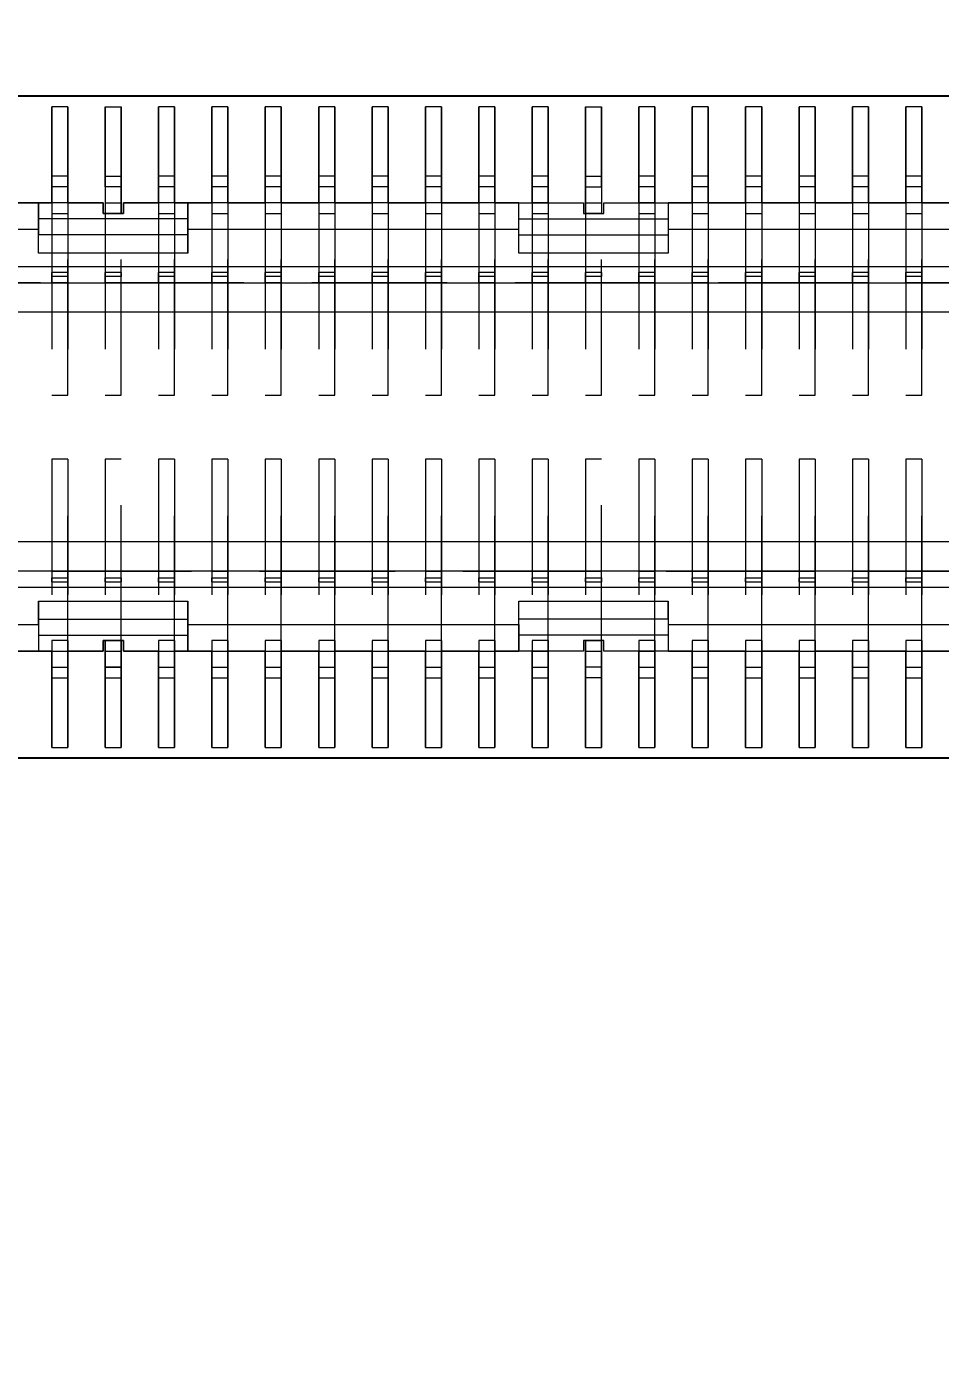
# Model space of a CAD drawing. Header units: millimetres. Extents: x 0 to 403, y 0 to 280.
# Drawn here: x 331.8 to 340.36, y 83.77 to 96.18 of the extents above; entities that cross this region are included whole.
import ezdxf

# ---------------------------------------------------------------- set-up
doc = ezdxf.new("R2010")
doc.units = ezdxf.units.MM
doc.linetypes.add('HIDDEN', pattern=[1.905, 1.27, -0.635])
doc.layers.add('DIM', color=1, linetype='Continuous')
doc.styles.add('SLDTEXTSTYLE0', font='romans__.ttf', dxfattribs={"width": 0.94})
doc.dimstyles.new('SLDDIMSTYLE7', dxfattribs={"dimtxt": 3, "dimasz": 2, "dimexe": 0, "dimexo": 0.0625, "dimgap": 0.75, "dimtad": 1, "dimrnd": 1e-09, "dimzin": 12, "dimdsep": 46, "dimtxsty": 'SLDTEXTSTYLE0', "dimsah": 1, "dimcen": 0.09, "dimadec": 0, "dimazin": 3, "dimtol": 1, "dimtp": 0.15, "dimtm": 0.15, "dimtfac": 1, "dimtofl": 0, "dimtmove": 0, "dimatfit": 3, "dimfxl": 1, "dimfrac": 2, "dimtolj": 1, "dimarcsym": 0})

# ---------------------------------------------------------------- blocks, each defined once
blk = doc.blocks.new('_D_56')
at = {"layer": 'DIM', "transparency": 16777216}
for p, q in [((303.963, 93.529), (303.963, 66.235)), ((365.763, 93.529), (365.763, 66.235)), ((365.763, 67.235), (303.963, 67.235))]:
    blk.add_line(p, q, dxfattribs=at)
for points in [[(303.963, 67.235), (305.963, 66.985), (305.963, 67.485)], [(365.763, 67.235), (363.763, 67.485), (363.763, 66.985)]]:
    blk.add_solid(points, dxfattribs=at)
at = {"layer": 'DIM', "transparency": 16777216, "char_height": 3, "attachment_point": 1, "style": 'SLDTEXTSTYLE0'}
for s, insert in [('61.80', (319.878, 71.256)), (' ±0.15', (332.924, 71.256))]:
    blk.add_mtext(s, dxfattribs=dict(at, insert=insert))
blk = doc.blocks.new('_D_57')
at = {"layer": 'DIM', "transparency": 16777216}
for p, q in [((301.934, 95.529), (301.934, 127.334)), ((362.731, 95.529), (300.934, 95.529)), ((301.934, 95.529), (301.934, 89.329)), ((362.963, 89.329), (300.934, 89.329))]:
    blk.add_line(p, q, dxfattribs=at)
for points in [[(301.934, 95.529), (301.684, 93.529), (302.184, 93.529)], [(301.934, 89.329), (302.184, 91.329), (301.684, 91.329)]]:
    blk.add_solid(points, dxfattribs=at)
at = {"layer": 'DIM', "transparency": 16777216, "char_height": 3, "attachment_point": 1, "rotation": 90, "style": 'SLDTEXTSTYLE0'}
for s, insert in [(' ±0.15', (297.913, 110.409)), ('6.20', (297.913, 100.255))]:
    blk.add_mtext(s, dxfattribs=dict(at, insert=insert))

msp = doc.modelspace()

# ---------------------------------------------------------------- linework, layer by layer
at = {"color": 7, "linetype": 'Continuous', "lineweight": 0}
for p, q in [((332.188, 95.429), (332.038, 95.429)), ((332.038, 94.779), (332.038, 95.429)), ((332.188, 94.779), (332.188, 95.429)), ((332.538, 95.429), (332.688, 95.429)), ((332.538, 94.779), (332.538, 95.429)), ((332.688, 94.779), (332.688, 95.429)), ((333.188, 95.429), (333.038, 95.429)), ((333.038, 94.779), (333.038, 95.429)), ((333.188, 94.779), (333.188, 95.429)), ((333.688, 95.429), (333.538, 95.429)), ((333.538, 94.779), (333.538, 95.429)), ((333.688, 94.779), (333.688, 95.429)), ((334.188, 95.429), (334.038, 95.429)), ((334.038, 94.779), (334.038, 95.429)), ((334.188, 94.779), (334.188, 95.429)), ((334.688, 95.429), (334.538, 95.429)), ((334.538, 94.779), (334.538, 95.429)), ((334.688, 94.779), (334.688, 95.429)), ((335.188, 95.429), (335.038, 95.429)), ((335.038, 94.779), (335.038, 95.429)), ((335.188, 94.779), (335.188, 95.429)), ((335.688, 95.429), (335.538, 95.429)), ((335.538, 94.779), (335.538, 95.429)), ((335.688, 94.779), (335.688, 95.429)), ((336.188, 95.429), (336.038, 95.429)), ((336.038, 94.779), (336.038, 95.429)), ((336.188, 94.779), (336.188, 95.429)), ((336.688, 95.429), (336.538, 95.429)), ((336.538, 94.779), (336.538, 95.429)), ((336.688, 94.779), (336.688, 95.429)), ((337.038, 95.429), (337.188, 95.429)), ((337.038, 94.779), (337.038, 95.429)), ((337.188, 94.779), (337.188, 95.429)), ((337.688, 95.429), (337.538, 95.429)), ((337.538, 94.779), (337.538, 95.429)), ((337.688, 94.779), (337.688, 95.429)), ((338.188, 95.429), (338.038, 95.429)), ((338.038, 94.779), (338.038, 95.429)), ((338.188, 94.779), (338.188, 95.429)), ((338.688, 95.429), (338.538, 95.429)), ((338.538, 94.779), (338.538, 95.429)), ((338.688, 94.779), (338.688, 95.429)), ((339.188, 95.429), (339.038, 95.429)), ((339.038, 94.779), (339.038, 95.429)), ((339.188, 94.779), (339.188, 95.429)), ((339.688, 95.429), (339.538, 95.429)), ((339.538, 94.779), (339.538, 95.429)), ((339.688, 94.779), (339.688, 95.429)), ((340.188, 95.429), (340.038, 95.429)), ((340.038, 94.779), (340.038, 95.429)), ((340.188, 94.779), (340.188, 95.429)), ((332.188, 94.779), (332.038, 94.779)), ((332.038, 94.679), (332.038, 94.779)), ((332.188, 94.679), (332.188, 94.779)), ((332.538, 94.779), (332.688, 94.779)), ((332.538, 94.679), (332.538, 94.779)), ((332.688, 94.679), (332.688, 94.779)), ((333.188, 94.779), (333.038, 94.779)), ((333.038, 94.679), (333.038, 94.779)), ((333.188, 94.679), (333.188, 94.779)), ((333.688, 94.779), (333.538, 94.779)), ((333.538, 94.679), (333.538, 94.779)), ((333.688, 94.679), (333.688, 94.779)), ((334.188, 94.779), (334.038, 94.779)), ((334.038, 94.679), (334.038, 94.779)), ((334.188, 94.679), (334.188, 94.779)), ((334.688, 94.779), (334.538, 94.779)), ((334.538, 94.679), (334.538, 94.779)), ((334.688, 94.679), (334.688, 94.779)), ((335.188, 94.779), (335.038, 94.779)), ((335.038, 94.679), (335.038, 94.779)), ((335.188, 94.679), (335.188, 94.779)), ((335.688, 94.779), (335.538, 94.779)), ((335.538, 94.679), (335.538, 94.779)), ((335.688, 94.679), (335.688, 94.779)), ((336.188, 94.779), (336.038, 94.779)), ((336.038, 94.679), (336.038, 94.779)), ((336.188, 94.679), (336.188, 94.779)), ((336.688, 94.779), (336.538, 94.779)), ((336.538, 94.679), (336.538, 94.779)), ((336.688, 94.679), (336.688, 94.779)), ((337.038, 94.779), (337.188, 94.779)), ((337.038, 94.679), (337.038, 94.779)), ((337.188, 94.679), (337.188, 94.779)), ((337.688, 94.779), (337.538, 94.779)), ((337.538, 94.679), (337.538, 94.779)), ((337.688, 94.679), (337.688, 94.779)), ((338.188, 94.779), (338.038, 94.779)), ((338.038, 94.679), (338.038, 94.779)), ((338.188, 94.679), (338.188, 94.779)), ((338.688, 94.779), (338.538, 94.779)), ((338.538, 94.679), (338.538, 94.779)), ((338.688, 94.679), (338.688, 94.779)), ((339.188, 94.779), (339.038, 94.779)), ((339.038, 94.679), (339.038, 94.779)), ((339.188, 94.679), (339.188, 94.779)), ((339.688, 94.779), (339.538, 94.779)), ((339.538, 94.679), (339.538, 94.779)), ((339.688, 94.679), (339.688, 94.779)), ((340.188, 94.779), (340.038, 94.779)), ((340.038, 94.679), (340.038, 94.779)), ((340.188, 94.679), (340.188, 94.779)), ((332.188, 94.679), (332.038, 94.679)), ((332.038, 94.529), (332.038, 94.679)), ((332.188, 94.529), (332.188, 94.679)), ((332.538, 94.679), (332.538, 94.429)), ((332.688, 94.679), (332.538, 94.679)), ((332.688, 94.429), (332.688, 94.679)), ((333.188, 94.679), (333.038, 94.679)), ((333.038, 94.529), (333.038, 94.679)), ((333.188, 94.529), (333.188, 94.679)), ((333.688, 94.679), (333.538, 94.679)), ((333.538, 94.529), (333.538, 94.679)), ((333.688, 94.529), (333.688, 94.679)), ((334.188, 94.679), (334.038, 94.679)), ((334.038, 94.529), (334.038, 94.679)), ((334.188, 94.529), (334.188, 94.679)), ((334.688, 94.679), (334.538, 94.679)), ((334.538, 94.529), (334.538, 94.679)), ((334.688, 94.529), (334.688, 94.679)), ((335.188, 94.679), (335.038, 94.679)), ((335.038, 94.529), (335.038, 94.679)), ((335.188, 94.529), (335.188, 94.679)), ((335.688, 94.679), (335.538, 94.679)), ((335.538, 94.529), (335.538, 94.679)), ((335.688, 94.529), (335.688, 94.679)), ((336.188, 94.679), (336.038, 94.679)), ((336.038, 94.529), (336.038, 94.679)), ((336.188, 94.529), (336.188, 94.679)), ((336.688, 94.679), (336.538, 94.679)), ((336.538, 94.529), (336.538, 94.679)), ((336.688, 94.529), (336.688, 94.679)), ((337.038, 94.429), (337.038, 94.679)), ((337.038, 94.679), (337.188, 94.679)), ((337.188, 94.679), (337.188, 94.429)), ((337.538, 94.529), (337.538, 94.679)), ((337.688, 94.679), (337.538, 94.679)), ((337.688, 94.529), (337.688, 94.679)), ((338.038, 94.529), (338.038, 94.679)), ((338.188, 94.679), (338.038, 94.679)), ((338.188, 94.529), (338.188, 94.679)), ((338.538, 94.529), (338.538, 94.679)), ((338.688, 94.679), (338.538, 94.679)), ((338.688, 94.529), (338.688, 94.679)), ((339.038, 94.529), (339.038, 94.679)), ((339.188, 94.679), (339.038, 94.679)), ((339.188, 94.529), (339.188, 94.679)), ((339.538, 94.529), (339.538, 94.679)), ((339.688, 94.679), (339.538, 94.679)), ((339.688, 94.529), (339.688, 94.679)), ((340.038, 94.529), (340.038, 94.679)), ((340.188, 94.679), (340.038, 94.679)), ((340.188, 94.529), (340.188, 94.679)), ((331.913, 94.529), (328.313, 94.529)), ((331.913, 94.529), (331.913, 94.379)), ((332.518, 94.529), (331.913, 94.529)), ((332.518, 94.429), (332.518, 94.529)), ((333.313, 94.529), (332.708, 94.529)), ((332.708, 94.529), (332.708, 94.429)), ((333.313, 94.379), (333.313, 94.529)), ((336.413, 94.529), (333.313, 94.529)), ((336.413, 94.379), (336.413, 94.529)), ((336.413, 94.529), (337.018, 94.529)), ((337.018, 94.529), (337.018, 94.429)), ((337.208, 94.429), (337.208, 94.529)), ((337.208, 94.529), (337.813, 94.529)), ((337.813, 94.529), (337.813, 94.379)), ((341.413, 94.529), (337.813, 94.529)), ((333.313, 94.379), (331.913, 94.379)), ((331.913, 94.379), (331.913, 94.229)), ((332.708, 94.429), (332.518, 94.429)), ((333.313, 94.229), (333.313, 94.379)), ((336.413, 94.379), (337.813, 94.379)), ((336.413, 94.229), (336.413, 94.379)), ((337.018, 94.429), (337.208, 94.429)), ((337.813, 94.379), (337.813, 94.229)), ((331.913, 94.279), (328.313, 94.279)), ((333.313, 94.229), (331.913, 94.229)), ((331.913, 94.059), (331.913, 94.229)), ((336.413, 94.279), (333.313, 94.279)), ((333.313, 94.059), (333.313, 94.229)), ((336.413, 94.229), (337.813, 94.229)), ((336.413, 94.059), (336.413, 94.229)), ((341.413, 94.279), (337.813, 94.279)), ((337.813, 94.229), (337.813, 94.059)), ((333.313, 94.059), (331.913, 94.059)), ((337.813, 94.059), (336.413, 94.059)), ((362.413, 93.929), (307.313, 93.929)), ((332.188, 93.877), (332.038, 93.877)), ((332.038, 93.841), (332.038, 93.877)), ((332.038, 93.779), (332.038, 93.841)), ((332.188, 93.841), (332.038, 93.841)), ((332.188, 93.877), (332.188, 93.841)), ((332.188, 93.779), (332.188, 93.841)), ((332.688, 93.877), (332.538, 93.877)), ((332.538, 93.841), (332.538, 93.877)), ((332.538, 93.779), (332.538, 93.841)), ((332.688, 93.841), (332.538, 93.841)), ((332.688, 93.877), (332.688, 93.841)), ((332.688, 93.779), (332.688, 93.841)), ((333.188, 93.877), (333.038, 93.877)), ((333.038, 93.841), (333.038, 93.877)), ((333.038, 93.779), (333.038, 93.841)), ((333.188, 93.841), (333.038, 93.841)), ((333.188, 93.877), (333.188, 93.841)), ((333.188, 93.779), (333.188, 93.841)), ((333.688, 93.877), (333.538, 93.877)), ((333.538, 93.841), (333.538, 93.877)), ((333.538, 93.779), (333.538, 93.841)), ((333.688, 93.841), (333.538, 93.841)), ((333.688, 93.877), (333.688, 93.841)), ((333.688, 93.779), (333.688, 93.841)), ((334.188, 93.877), (334.038, 93.877)), ((334.038, 93.841), (334.038, 93.877)), ((334.038, 93.779), (334.038, 93.841)), ((334.188, 93.841), (334.038, 93.841)), ((334.188, 93.877), (334.188, 93.841)), ((334.188, 93.779), (334.188, 93.841)), ((334.688, 93.877), (334.538, 93.877)), ((334.538, 93.841), (334.538, 93.877)), ((334.538, 93.779), (334.538, 93.841)), ((334.688, 93.841), (334.538, 93.841)), ((334.688, 93.877), (334.688, 93.841)), ((334.688, 93.779), (334.688, 93.841)), ((335.188, 93.877), (335.038, 93.877)), ((335.038, 93.841), (335.038, 93.877)), ((335.038, 93.779), (335.038, 93.841)), ((335.188, 93.841), (335.038, 93.841)), ((335.188, 93.877), (335.188, 93.841)), ((335.188, 93.779), (335.188, 93.841)), ((335.688, 93.877), (335.538, 93.877)), ((335.538, 93.841), (335.538, 93.877)), ((335.538, 93.779), (335.538, 93.841)), ((335.688, 93.841), (335.538, 93.841)), ((335.688, 93.877), (335.688, 93.841)), ((335.688, 93.779), (335.688, 93.841)), ((336.188, 93.877), (336.038, 93.877)), ((336.038, 93.841), (336.038, 93.877)), ((336.038, 93.779), (336.038, 93.841)), ((336.188, 93.841), (336.038, 93.841)), ((336.188, 93.877), (336.188, 93.841)), ((336.188, 93.779), (336.188, 93.841)), ((336.688, 93.877), (336.538, 93.877)), ((336.538, 93.841), (336.538, 93.877)), ((336.538, 93.779), (336.538, 93.841)), ((336.688, 93.841), (336.538, 93.841)), ((336.688, 93.877), (336.688, 93.841)), ((336.688, 93.779), (336.688, 93.841)), ((337.188, 93.877), (337.038, 93.877)), ((337.038, 93.841), (337.038, 93.877)), ((337.038, 93.779), (337.038, 93.841)), ((337.188, 93.841), (337.038, 93.841)), ((337.188, 93.877), (337.188, 93.841)), ((337.188, 93.779), (337.188, 93.841)), ((337.688, 93.877), (337.538, 93.877)), ((337.538, 93.841), (337.538, 93.877)), ((337.538, 93.779), (337.538, 93.841)), ((337.688, 93.841), (337.538, 93.841)), ((337.688, 93.877), (337.688, 93.841)), ((337.688, 93.779), (337.688, 93.841)), ((338.188, 93.877), (338.038, 93.877)), ((338.038, 93.841), (338.038, 93.877)), ((338.038, 93.779), (338.038, 93.841)), ((338.188, 93.841), (338.038, 93.841)), ((338.188, 93.877), (338.188, 93.841)), ((338.188, 93.779), (338.188, 93.841)), ((338.688, 93.877), (338.538, 93.877)), ((338.538, 93.841), (338.538, 93.877)), ((338.538, 93.779), (338.538, 93.841)), ((338.688, 93.841), (338.538, 93.841)), ((338.688, 93.877), (338.688, 93.841)), ((338.688, 93.779), (338.688, 93.841)), ((339.188, 93.877), (339.038, 93.877)), ((339.038, 93.841), (339.038, 93.877)), ((339.038, 93.779), (339.038, 93.841)), ((339.188, 93.841), (339.038, 93.841)), ((339.188, 93.877), (339.188, 93.841)), ((339.188, 93.779), (339.188, 93.841)), ((339.688, 93.877), (339.538, 93.877)), ((339.538, 93.841), (339.538, 93.877)), ((339.538, 93.779), (339.538, 93.841)), ((339.688, 93.841), (339.538, 93.841)), ((339.688, 93.877), (339.688, 93.841)), ((339.688, 93.779), (339.688, 93.841)), ((340.188, 93.877), (340.038, 93.877)), ((340.038, 93.841), (340.038, 93.877)), ((340.038, 93.779), (340.038, 93.841)), ((340.188, 93.841), (340.038, 93.841)), ((340.188, 93.877), (340.188, 93.841)), ((340.188, 93.779), (340.188, 93.841)), ((307.213, 93.779), (362.513, 93.779)), ((362.313, 93.505), (307.413, 93.505)), ((363.213, 91.354), (306.513, 91.354)), ((363.413, 91.079), (306.313, 91.079)), ((332.038, 91.079), (332.038, 91.018)), ((332.038, 91.018), (332.188, 91.018)), ((332.038, 90.981), (332.038, 91.018)), ((332.038, 90.981), (332.188, 90.981)), ((332.188, 91.018), (332.188, 91.079)), ((332.188, 91.018), (332.188, 90.981)), ((332.538, 91.079), (332.538, 91.018)), ((332.538, 91.018), (332.688, 91.018)), ((332.538, 90.981), (332.538, 91.018)), ((332.538, 90.981), (332.688, 90.981)), ((332.688, 91.018), (332.688, 91.079)), ((332.688, 91.018), (332.688, 90.981)), ((333.038, 91.079), (333.038, 91.018)), ((333.038, 91.018), (333.188, 91.018)), ((333.038, 90.981), (333.038, 91.018)), ((333.038, 90.981), (333.188, 90.981)), ((333.188, 91.018), (333.188, 91.079)), ((333.188, 91.018), (333.188, 90.981)), ((333.538, 91.079), (333.538, 91.018)), ((333.538, 91.018), (333.688, 91.018)), ((333.538, 90.981), (333.538, 91.018)), ((333.538, 90.981), (333.688, 90.981)), ((333.688, 91.018), (333.688, 91.079)), ((333.688, 91.018), (333.688, 90.981)), ((334.038, 91.079), (334.038, 91.018)), ((334.038, 91.018), (334.188, 91.018)), ((334.038, 90.981), (334.038, 91.018)), ((334.038, 90.981), (334.188, 90.981)), ((334.188, 91.018), (334.188, 91.079)), ((334.188, 91.018), (334.188, 90.981)), ((334.538, 91.079), (334.538, 91.018)), ((334.538, 91.018), (334.688, 91.018)), ((334.538, 90.981), (334.538, 91.018)), ((334.538, 90.981), (334.688, 90.981)), ((334.688, 91.018), (334.688, 91.079)), ((334.688, 91.018), (334.688, 90.981)), ((335.038, 91.079), (335.038, 91.018)), ((335.038, 91.018), (335.188, 91.018)), ((335.038, 90.981), (335.038, 91.018)), ((335.038, 90.981), (335.188, 90.981)), ((335.188, 91.018), (335.188, 91.079)), ((335.188, 91.018), (335.188, 90.981)), ((335.538, 91.079), (335.538, 91.018)), ((335.538, 91.018), (335.688, 91.018)), ((335.538, 90.981), (335.538, 91.018)), ((335.538, 90.981), (335.688, 90.981)), ((335.688, 91.018), (335.688, 91.079)), ((335.688, 91.018), (335.688, 90.981)), ((336.038, 91.079), (336.038, 91.018)), ((336.038, 91.018), (336.188, 91.018)), ((336.038, 90.981), (336.038, 91.018)), ((336.038, 90.981), (336.188, 90.981)), ((336.188, 91.018), (336.188, 91.079)), ((336.188, 91.018), (336.188, 90.981)), ((336.538, 91.079), (336.538, 91.018)), ((336.538, 91.018), (336.688, 91.018)), ((336.538, 90.981), (336.538, 91.018)), ((336.538, 90.981), (336.688, 90.981)), ((336.688, 91.018), (336.688, 91.079)), ((336.688, 91.018), (336.688, 90.981)), ((337.038, 91.079), (337.038, 91.018)), ((337.038, 91.018), (337.188, 91.018)), ((337.038, 90.981), (337.038, 91.018)), ((337.038, 90.981), (337.188, 90.981)), ((337.188, 91.018), (337.188, 91.079)), ((337.188, 91.018), (337.188, 90.981)), ((337.538, 91.079), (337.538, 91.018)), ((337.538, 91.018), (337.688, 91.018)), ((337.538, 90.981), (337.538, 91.018)), ((337.538, 90.981), (337.688, 90.981)), ((337.688, 91.018), (337.688, 91.079)), ((337.688, 91.018), (337.688, 90.981)), ((338.038, 91.079), (338.038, 91.018)), ((338.038, 91.018), (338.188, 91.018)), ((338.038, 90.981), (338.038, 91.018)), ((338.038, 90.981), (338.188, 90.981)), ((338.188, 91.018), (338.188, 91.079)), ((338.188, 91.018), (338.188, 90.981)), ((338.538, 91.079), (338.538, 91.018)), ((338.538, 91.018), (338.688, 91.018)), ((338.538, 90.981), (338.538, 91.018)), ((338.538, 90.981), (338.688, 90.981)), ((338.688, 91.018), (338.688, 91.079)), ((338.688, 91.018), (338.688, 90.981)), ((339.038, 91.079), (339.038, 91.018)), ((339.038, 91.018), (339.188, 91.018)), ((339.038, 90.981), (339.038, 91.018)), ((339.038, 90.981), (339.188, 90.981)), ((339.188, 91.018), (339.188, 91.079)), ((339.188, 91.018), (339.188, 90.981)), ((339.538, 91.079), (339.538, 91.018)), ((339.538, 91.018), (339.688, 91.018)), ((339.538, 90.981), (339.538, 91.018)), ((339.538, 90.981), (339.688, 90.981)), ((339.688, 91.018), (339.688, 91.079)), ((339.688, 91.018), (339.688, 90.981)), ((340.038, 91.079), (340.038, 91.018)), ((340.038, 91.018), (340.188, 91.018)), ((340.038, 90.981), (340.038, 91.018)), ((340.038, 90.981), (340.188, 90.981)), ((340.188, 91.018), (340.188, 91.079)), ((340.188, 91.018), (340.188, 90.981)), ((307.313, 90.929), (362.413, 90.929)), ((331.913, 90.799), (333.313, 90.799)), ((331.913, 90.799), (331.913, 90.629)), ((333.313, 90.629), (333.313, 90.799)), ((336.413, 90.799), (337.813, 90.799)), ((336.413, 90.629), (336.413, 90.799)), ((337.813, 90.629), (337.813, 90.799)), ((331.913, 90.629), (333.313, 90.629)), ((331.913, 90.629), (331.913, 90.479)), ((333.313, 90.479), (333.313, 90.629)), ((336.413, 90.479), (336.413, 90.629)), ((337.813, 90.629), (336.413, 90.629)), ((337.813, 90.629), (337.813, 90.479)), ((328.313, 90.579), (331.913, 90.579)), ((333.313, 90.579), (336.413, 90.579)), ((337.813, 90.579), (341.413, 90.579)), ((331.913, 90.479), (333.313, 90.479)), ((331.913, 90.479), (331.913, 90.329)), ((332.518, 90.429), (332.708, 90.429)), ((332.518, 90.329), (332.518, 90.429)), ((332.538, 90.179), (332.538, 90.429)), ((332.688, 90.179), (332.688, 90.429)), ((332.708, 90.429), (332.708, 90.329)), ((333.313, 90.329), (333.313, 90.479)), ((336.413, 90.329), (336.413, 90.479)), ((337.813, 90.479), (336.413, 90.479)), ((337.208, 90.429), (337.018, 90.429)), ((337.018, 90.429), (337.018, 90.329)), ((337.038, 90.179), (337.038, 90.429)), ((337.188, 90.179), (337.188, 90.429)), ((337.208, 90.329), (337.208, 90.429)), ((337.813, 90.479), (337.813, 90.329)), ((328.313, 90.329), (331.913, 90.329)), ((331.913, 90.329), (332.518, 90.329)), ((332.038, 90.179), (332.038, 90.329)), ((332.188, 90.179), (332.188, 90.329)), ((332.708, 90.329), (333.313, 90.329)), ((333.038, 90.179), (333.038, 90.329)), ((333.188, 90.179), (333.188, 90.329)), ((333.313, 90.329), (336.413, 90.329)), ((333.538, 90.179), (333.538, 90.329)), ((333.688, 90.179), (333.688, 90.329)), ((334.038, 90.179), (334.038, 90.329)), ((334.188, 90.179), (334.188, 90.329)), ((334.538, 90.179), (334.538, 90.329)), ((334.688, 90.179), (334.688, 90.329)), ((335.038, 90.179), (335.038, 90.329)), ((335.188, 90.179), (335.188, 90.329)), ((335.538, 90.179), (335.538, 90.329)), ((335.688, 90.179), (335.688, 90.329)), ((336.038, 90.179), (336.038, 90.329)), ((336.188, 90.179), (336.188, 90.329)), ((337.018, 90.329), (336.413, 90.329)), ((336.538, 90.179), (336.538, 90.329)), ((336.688, 90.179), (336.688, 90.329)), ((337.813, 90.329), (337.208, 90.329)), ((337.538, 90.179), (337.538, 90.329)), ((337.688, 90.179), (337.688, 90.329)), ((337.813, 90.329), (341.413, 90.329)), ((338.038, 90.179), (338.038, 90.329)), ((338.188, 90.179), (338.188, 90.329)), ((338.538, 90.179), (338.538, 90.329)), ((338.688, 90.179), (338.688, 90.329)), ((339.038, 90.179), (339.038, 90.329)), ((339.188, 90.179), (339.188, 90.329)), ((339.538, 90.179), (339.538, 90.329)), ((339.688, 90.179), (339.688, 90.329)), ((340.038, 90.179), (340.038, 90.329)), ((340.188, 90.179), (340.188, 90.329)), ((332.038, 90.179), (332.188, 90.179)), ((332.038, 90.079), (332.038, 90.179)), ((332.188, 90.079), (332.188, 90.179)), ((332.538, 90.179), (332.688, 90.179)), ((332.538, 90.079), (332.538, 90.179)), ((332.688, 90.079), (332.688, 90.179)), ((333.038, 90.179), (333.188, 90.179)), ((333.038, 90.079), (333.038, 90.179)), ((333.188, 90.079), (333.188, 90.179)), ((333.538, 90.179), (333.688, 90.179)), ((333.538, 90.079), (333.538, 90.179)), ((333.688, 90.079), (333.688, 90.179)), ((334.038, 90.179), (334.188, 90.179)), ((334.038, 90.079), (334.038, 90.179)), ((334.188, 90.079), (334.188, 90.179)), ((334.538, 90.179), (334.688, 90.179)), ((334.538, 90.079), (334.538, 90.179)), ((334.688, 90.079), (334.688, 90.179)), ((335.038, 90.179), (335.188, 90.179)), ((335.038, 90.079), (335.038, 90.179)), ((335.188, 90.079), (335.188, 90.179)), ((335.538, 90.179), (335.688, 90.179)), ((335.538, 90.079), (335.538, 90.179)), ((335.688, 90.079), (335.688, 90.179)), ((336.038, 90.179), (336.188, 90.179)), ((336.038, 90.079), (336.038, 90.179)), ((336.188, 90.079), (336.188, 90.179)), ((336.538, 90.179), (336.688, 90.179)), ((336.538, 90.079), (336.538, 90.179)), ((336.688, 90.079), (336.688, 90.179)), ((337.188, 90.179), (337.038, 90.179)), ((337.038, 90.079), (337.038, 90.179)), ((337.188, 90.079), (337.188, 90.179)), ((337.538, 90.179), (337.688, 90.179)), ((337.538, 90.079), (337.538, 90.179)), ((337.688, 90.079), (337.688, 90.179)), ((338.038, 90.179), (338.188, 90.179)), ((338.038, 90.079), (338.038, 90.179)), ((338.188, 90.079), (338.188, 90.179)), ((338.538, 90.179), (338.688, 90.179)), ((338.538, 90.079), (338.538, 90.179)), ((338.688, 90.079), (338.688, 90.179)), ((339.038, 90.179), (339.188, 90.179)), ((339.038, 90.079), (339.038, 90.179)), ((339.188, 90.079), (339.188, 90.179)), ((339.538, 90.179), (339.688, 90.179)), ((339.538, 90.079), (339.538, 90.179)), ((339.688, 90.079), (339.688, 90.179)), ((340.038, 90.179), (340.188, 90.179)), ((340.038, 90.079), (340.038, 90.179)), ((340.188, 90.079), (340.188, 90.179)), ((332.038, 90.079), (332.188, 90.079)), ((332.038, 89.429), (332.038, 90.079)), ((332.188, 89.429), (332.188, 90.079)), ((332.538, 90.079), (332.688, 90.079)), ((332.538, 89.429), (332.538, 90.079)), ((332.688, 89.429), (332.688, 90.079)), ((333.038, 90.079), (333.188, 90.079)), ((333.038, 89.429), (333.038, 90.079)), ((333.188, 89.429), (333.188, 90.079)), ((333.538, 90.079), (333.688, 90.079)), ((333.538, 89.429), (333.538, 90.079)), ((333.688, 89.429), (333.688, 90.079)), ((334.038, 90.079), (334.188, 90.079)), ((334.038, 89.429), (334.038, 90.079)), ((334.188, 89.429), (334.188, 90.079)), ((334.538, 90.079), (334.688, 90.079)), ((334.538, 89.429), (334.538, 90.079)), ((334.688, 89.429), (334.688, 90.079)), ((335.038, 90.079), (335.188, 90.079)), ((335.038, 89.429), (335.038, 90.079)), ((335.188, 89.429), (335.188, 90.079)), ((335.538, 90.079), (335.688, 90.079)), ((335.538, 89.429), (335.538, 90.079)), ((335.688, 89.429), (335.688, 90.079)), ((336.038, 90.079), (336.188, 90.079)), ((336.038, 89.429), (336.038, 90.079)), ((336.188, 89.429), (336.188, 90.079)), ((336.538, 90.079), (336.688, 90.079)), ((336.538, 89.429), (336.538, 90.079)), ((336.688, 89.429), (336.688, 90.079)), ((337.188, 90.079), (337.038, 90.079)), ((337.038, 89.429), (337.038, 90.079)), ((337.188, 89.429), (337.188, 90.079)), ((337.538, 90.079), (337.688, 90.079)), ((337.538, 89.429), (337.538, 90.079)), ((337.688, 89.429), (337.688, 90.079)), ((338.038, 90.079), (338.188, 90.079)), ((338.038, 89.429), (338.038, 90.079)), ((338.188, 89.429), (338.188, 90.079)), ((338.538, 90.079), (338.688, 90.079)), ((338.538, 89.429), (338.538, 90.079)), ((338.688, 89.429), (338.688, 90.079)), ((339.038, 90.079), (339.188, 90.079)), ((339.038, 89.429), (339.038, 90.079)), ((339.188, 89.429), (339.188, 90.079)), ((339.538, 90.079), (339.688, 90.079)), ((339.538, 89.429), (339.538, 90.079)), ((339.688, 89.429), (339.688, 90.079)), ((340.038, 90.079), (340.188, 90.079)), ((340.038, 89.429), (340.038, 90.079)), ((340.188, 89.429), (340.188, 90.079)), ((332.038, 89.429), (332.188, 89.429)), ((332.538, 89.429), (332.688, 89.429)), ((333.038, 89.429), (333.188, 89.429)), ((333.538, 89.429), (333.688, 89.429)), ((334.038, 89.429), (334.188, 89.429)), ((334.538, 89.429), (334.688, 89.429)), ((335.038, 89.429), (335.188, 89.429)), ((335.538, 89.429), (335.688, 89.429)), ((336.038, 89.429), (336.188, 89.429)), ((336.538, 89.429), (336.688, 89.429)), ((337.038, 89.429), (337.188, 89.429)), ((337.538, 89.429), (337.688, 89.429)), ((338.038, 89.429), (338.188, 89.429)), ((338.538, 89.429), (338.688, 89.429)), ((339.038, 89.429), (339.188, 89.429)), ((339.538, 89.429), (339.688, 89.429)), ((340.038, 89.429), (340.188, 89.429))]:
    msp.add_line(p, q, dxfattribs=at)
at = {"color": 7, "linetype": 'HIDDEN', "lineweight": 0}
for p, q in [((332.188, 95.429), (332.038, 95.429)), ((332.038, 95.429), (332.038, 94.529)), ((332.188, 95.429), (332.188, 94.529)), ((332.538, 95.429), (332.688, 95.429)), ((332.538, 95.429), (332.538, 94.529)), ((332.688, 95.429), (332.688, 94.529)), ((333.188, 95.429), (333.038, 95.429)), ((333.038, 95.429), (333.038, 94.529)), ((333.188, 95.429), (333.188, 94.529)), ((333.688, 95.429), (333.538, 95.429)), ((333.538, 95.429), (333.538, 94.529)), ((333.688, 95.429), (333.688, 94.529)), ((334.188, 95.429), (334.038, 95.429)), ((334.038, 95.429), (334.038, 94.529)), ((334.188, 95.429), (334.188, 94.529)), ((334.688, 95.429), (334.538, 95.429)), ((334.538, 95.429), (334.538, 94.529)), ((334.688, 95.429), (334.688, 94.529)), ((335.188, 95.429), (335.038, 95.429)), ((335.038, 95.429), (335.038, 94.529)), ((335.188, 95.429), (335.188, 94.529)), ((335.688, 95.429), (335.538, 95.429)), ((335.538, 95.429), (335.538, 94.529)), ((335.688, 95.429), (335.688, 94.529)), ((336.188, 95.429), (336.038, 95.429)), ((336.038, 95.429), (336.038, 94.529)), ((336.188, 95.429), (336.188, 94.529)), ((336.688, 95.429), (336.538, 95.429)), ((336.538, 95.429), (336.538, 94.529)), ((336.688, 95.429), (336.688, 94.529)), ((337.038, 95.429), (337.188, 95.429)), ((337.038, 95.429), (337.038, 94.529)), ((337.188, 95.429), (337.188, 94.529)), ((337.688, 95.429), (337.538, 95.429)), ((337.538, 95.429), (337.538, 94.529)), ((337.688, 95.429), (337.688, 94.529)), ((338.188, 95.429), (338.038, 95.429)), ((338.038, 95.429), (338.038, 94.529)), ((338.188, 95.429), (338.188, 94.529)), ((338.688, 95.429), (338.538, 95.429)), ((338.538, 95.429), (338.538, 94.529)), ((338.688, 95.429), (338.688, 94.529)), ((339.188, 95.429), (339.038, 95.429)), ((339.038, 95.429), (339.038, 94.529)), ((339.188, 95.429), (339.188, 94.529)), ((339.688, 95.429), (339.538, 95.429)), ((339.538, 95.429), (339.538, 94.529)), ((339.688, 95.429), (339.688, 94.529)), ((340.188, 95.429), (340.038, 95.429)), ((340.038, 95.429), (340.038, 94.529)), ((340.188, 95.429), (340.188, 94.529)), ((332.688, 94.679), (332.538, 94.679)), ((337.038, 94.679), (337.188, 94.679)), ((331.688, 94.529), (332.038, 94.529)), ((331.913, 94.279), (331.913, 94.529)), ((332.188, 94.529), (332.038, 94.529)), ((332.038, 94.529), (332.038, 92.729)), ((332.038, 94.529), (332.038, 94.429)), ((332.188, 92.729), (332.188, 94.529)), ((332.188, 94.529), (332.518, 94.529)), ((332.188, 94.529), (332.188, 94.429)), ((332.518, 94.529), (332.518, 94.429)), ((332.538, 94.529), (332.538, 94.429)), ((332.538, 94.529), (332.688, 94.529)), ((332.688, 94.529), (332.688, 94.429)), ((332.708, 94.429), (332.708, 94.529)), ((332.708, 94.529), (333.038, 94.529)), ((333.188, 94.529), (333.038, 94.529)), ((333.038, 94.529), (333.038, 92.729)), ((333.038, 94.529), (333.038, 94.429)), ((333.188, 92.729), (333.188, 94.529)), ((333.188, 94.529), (333.538, 94.529)), ((333.188, 94.529), (333.188, 94.429)), ((333.313, 94.529), (333.313, 94.279)), ((333.688, 94.529), (333.538, 94.529)), ((333.538, 94.529), (333.538, 92.729)), ((333.538, 94.529), (333.538, 94.429)), ((333.688, 92.729), (333.688, 94.529)), ((333.688, 94.529), (334.038, 94.529)), ((333.688, 94.529), (333.688, 94.429)), ((334.188, 94.529), (334.038, 94.529)), ((334.038, 94.529), (334.038, 92.729)), ((334.038, 94.529), (334.038, 94.429)), ((334.188, 92.729), (334.188, 94.529)), ((334.188, 94.529), (334.538, 94.529)), ((334.188, 94.529), (334.188, 94.429)), ((334.688, 94.529), (334.538, 94.529)), ((334.538, 94.529), (334.538, 92.729)), ((334.538, 94.529), (334.538, 94.429)), ((334.688, 92.729), (334.688, 94.529)), ((334.688, 94.529), (335.038, 94.529)), ((334.688, 94.529), (334.688, 94.429)), ((335.188, 94.529), (335.038, 94.529)), ((335.038, 94.529), (335.038, 92.729)), ((335.038, 94.529), (335.038, 94.429)), ((335.188, 92.729), (335.188, 94.529)), ((335.188, 94.529), (335.538, 94.529)), ((335.188, 94.529), (335.188, 94.429)), ((335.688, 94.529), (335.538, 94.529)), ((335.538, 94.529), (335.538, 92.729)), ((335.538, 94.529), (335.538, 94.429)), ((335.688, 92.729), (335.688, 94.529)), ((335.688, 94.529), (336.038, 94.529)), ((335.688, 94.529), (335.688, 94.429)), ((336.188, 94.529), (336.038, 94.529)), ((336.038, 94.529), (336.038, 92.729)), ((336.038, 94.529), (336.038, 94.429)), ((336.188, 92.729), (336.188, 94.529)), ((336.188, 94.529), (336.538, 94.529)), ((336.188, 94.529), (336.188, 94.429)), ((336.413, 94.279), (336.413, 94.529)), ((336.688, 94.529), (336.538, 94.529)), ((336.538, 94.529), (336.538, 92.729)), ((336.538, 94.529), (336.538, 94.429)), ((336.688, 92.729), (336.688, 94.529)), ((336.688, 94.529), (337.018, 94.529)), ((336.688, 94.529), (336.688, 94.429)), ((337.018, 94.529), (337.018, 94.429)), ((337.038, 94.529), (337.038, 94.429)), ((337.038, 94.529), (337.188, 94.529)), ((337.188, 94.529), (337.188, 94.429)), ((337.208, 94.429), (337.208, 94.529)), ((337.208, 94.529), (337.538, 94.529)), ((337.688, 94.529), (337.538, 94.529)), ((337.538, 94.529), (337.538, 92.729)), ((337.538, 94.529), (337.538, 94.429)), ((337.688, 92.729), (337.688, 94.529)), ((337.688, 94.529), (338.038, 94.529)), ((337.688, 94.529), (337.688, 94.429)), ((337.813, 94.529), (337.813, 94.279)), ((338.188, 94.529), (338.038, 94.529)), ((338.038, 94.529), (338.038, 92.729)), ((338.038, 94.529), (338.038, 94.429)), ((338.188, 92.729), (338.188, 94.529)), ((338.188, 94.529), (338.538, 94.529)), ((338.188, 94.529), (338.188, 94.429)), ((338.688, 94.529), (338.538, 94.529)), ((338.538, 94.529), (338.538, 92.729)), ((338.538, 94.529), (338.538, 94.429)), ((338.688, 92.729), (338.688, 94.529)), ((338.688, 94.529), (339.038, 94.529)), ((338.688, 94.529), (338.688, 94.429)), ((339.188, 94.529), (339.038, 94.529)), ((339.038, 94.529), (339.038, 92.729)), ((339.038, 94.529), (339.038, 94.429)), ((339.188, 92.729), (339.188, 94.529)), ((339.188, 94.529), (339.538, 94.529)), ((339.188, 94.529), (339.188, 94.429)), ((339.688, 94.529), (339.538, 94.529)), ((339.538, 94.529), (339.538, 92.729)), ((339.538, 94.529), (339.538, 94.429)), ((339.688, 92.729), (339.688, 94.529)), ((339.688, 94.529), (340.038, 94.529)), ((339.688, 94.529), (339.688, 94.429)), ((340.188, 94.529), (340.038, 94.529)), ((340.038, 94.529), (340.038, 92.729)), ((340.038, 94.529), (340.038, 94.429)), ((340.188, 92.729), (340.188, 94.529)), ((340.188, 94.529), (340.538, 94.529)), ((340.188, 94.529), (340.188, 94.429)), ((332.038, 94.429), (332.038, 92.729)), ((332.038, 94.429), (332.188, 94.429)), ((332.188, 94.429), (332.188, 92.729)), ((332.518, 94.429), (332.538, 94.429)), ((332.538, 94.429), (332.688, 94.429)), ((332.538, 94.429), (332.538, 92.729)), ((332.688, 92.729), (332.688, 94.429)), ((332.688, 94.429), (332.708, 94.429)), ((333.038, 94.429), (333.038, 92.729)), ((333.038, 94.429), (333.188, 94.429)), ((333.188, 94.429), (333.188, 92.729)), ((333.538, 94.429), (333.538, 92.729)), ((333.538, 94.429), (333.688, 94.429)), ((333.688, 94.429), (333.688, 92.729)), ((334.038, 94.429), (334.038, 92.729)), ((334.038, 94.429), (334.188, 94.429)), ((334.188, 94.429), (334.188, 92.729)), ((334.538, 94.429), (334.538, 92.729)), ((334.538, 94.429), (334.688, 94.429)), ((334.688, 94.429), (334.688, 92.729)), ((335.038, 94.429), (335.038, 92.729)), ((335.038, 94.429), (335.188, 94.429)), ((335.188, 94.429), (335.188, 92.729)), ((335.538, 94.429), (335.538, 92.729)), ((335.538, 94.429), (335.688, 94.429)), ((335.688, 94.429), (335.688, 92.729)), ((336.038, 94.429), (336.038, 92.729)), ((336.038, 94.429), (336.188, 94.429)), ((336.188, 94.429), (336.188, 92.729)), ((336.538, 94.429), (336.538, 92.729)), ((336.538, 94.429), (336.688, 94.429)), ((336.688, 94.429), (336.688, 92.729)), ((337.018, 94.429), (337.038, 94.429)), ((337.188, 94.429), (337.038, 94.429)), ((337.038, 94.429), (337.038, 92.729)), ((337.188, 92.729), (337.188, 94.429)), ((337.188, 94.429), (337.208, 94.429)), ((337.538, 94.429), (337.538, 92.729)), ((337.538, 94.429), (337.688, 94.429)), ((337.688, 94.429), (337.688, 92.729)), ((338.038, 94.429), (338.038, 92.729)), ((338.038, 94.429), (338.188, 94.429)), ((338.188, 94.429), (338.188, 92.729)), ((338.538, 94.429), (338.538, 92.729)), ((338.538, 94.429), (338.688, 94.429)), ((338.688, 94.429), (338.688, 92.729)), ((339.038, 94.429), (339.038, 92.729)), ((339.038, 94.429), (339.188, 94.429)), ((339.188, 94.429), (339.188, 92.729)), ((339.538, 94.429), (339.538, 92.729)), ((339.538, 94.429), (339.688, 94.429)), ((339.688, 94.429), (339.688, 92.729)), ((340.038, 94.429), (340.038, 92.729)), ((340.038, 94.429), (340.188, 94.429)), ((340.188, 94.429), (340.188, 92.729)), ((331.913, 94.059), (331.913, 94.279)), ((333.313, 94.229), (331.913, 94.229)), ((333.313, 94.279), (333.313, 94.059)), ((336.413, 94.059), (336.413, 94.279)), ((336.413, 94.229), (337.813, 94.229)), ((337.813, 94.279), (337.813, 94.059)), ((332.038, 93.877), (332.038, 93.779)), ((332.188, 93.779), (332.188, 93.877)), ((332.538, 93.877), (332.538, 93.779)), ((332.688, 93.779), (332.688, 93.877)), ((333.038, 93.877), (333.038, 93.779)), ((333.188, 93.779), (333.188, 93.877)), ((333.538, 93.877), (333.538, 93.779)), ((333.688, 93.779), (333.688, 93.877)), ((334.038, 93.877), (334.038, 93.779)), ((334.188, 93.779), (334.188, 93.877)), ((334.538, 93.877), (334.538, 93.779)), ((334.688, 93.779), (334.688, 93.877)), ((335.038, 93.877), (335.038, 93.779)), ((335.188, 93.779), (335.188, 93.877)), ((335.538, 93.877), (335.538, 93.779)), ((335.688, 93.779), (335.688, 93.877)), ((336.038, 93.877), (336.038, 93.779)), ((336.188, 93.779), (336.188, 93.877)), ((336.538, 93.877), (336.538, 93.779)), ((336.688, 93.779), (336.688, 93.877)), ((337.038, 93.877), (337.038, 93.779)), ((337.188, 93.779), (337.188, 93.877)), ((337.538, 93.877), (337.538, 93.779)), ((337.688, 93.779), (337.688, 93.877)), ((338.038, 93.877), (338.038, 93.779)), ((338.188, 93.779), (338.188, 93.877)), ((338.538, 93.877), (338.538, 93.779)), ((338.688, 93.779), (338.688, 93.877)), ((339.038, 93.877), (339.038, 93.779)), ((339.188, 93.779), (339.188, 93.877)), ((339.538, 93.877), (339.538, 93.779)), ((339.688, 93.779), (339.688, 93.877)), ((340.038, 93.877), (340.038, 93.779)), ((340.188, 93.779), (340.188, 93.877)), ((362.413, 93.779), (307.313, 93.779)), ((332.188, 93.779), (332.038, 93.779)), ((332.688, 93.779), (332.538, 93.779)), ((333.188, 93.779), (333.038, 93.779)), ((333.688, 93.779), (333.538, 93.779)), ((334.188, 93.779), (334.038, 93.779)), ((334.688, 93.779), (334.538, 93.779)), ((335.188, 93.779), (335.038, 93.779)), ((335.688, 93.779), (335.538, 93.779)), ((336.188, 93.779), (336.038, 93.779)), ((336.688, 93.779), (336.538, 93.779)), ((337.188, 93.779), (337.038, 93.779)), ((337.688, 93.779), (337.538, 93.779)), ((338.188, 93.779), (338.038, 93.779)), ((338.688, 93.779), (338.538, 93.779)), ((339.188, 93.779), (339.038, 93.779)), ((339.688, 93.779), (339.538, 93.779)), ((340.188, 93.779), (340.038, 93.779)), ((332.038, 92.729), (332.188, 92.729)), ((332.538, 92.729), (332.688, 92.729)), ((333.038, 92.729), (333.188, 92.729)), ((333.538, 92.729), (333.688, 92.729)), ((334.038, 92.729), (334.188, 92.729)), ((334.538, 92.729), (334.688, 92.729)), ((335.038, 92.729), (335.188, 92.729)), ((335.538, 92.729), (335.688, 92.729)), ((336.038, 92.729), (336.188, 92.729)), ((336.538, 92.729), (336.688, 92.729)), ((337.038, 92.729), (337.188, 92.729)), ((337.538, 92.729), (337.688, 92.729)), ((338.038, 92.729), (338.188, 92.729)), ((338.538, 92.729), (338.688, 92.729)), ((339.038, 92.729), (339.188, 92.729)), ((339.538, 92.729), (339.688, 92.729)), ((340.038, 92.729), (340.188, 92.729)), ((332.188, 92.129), (332.038, 92.129)), ((332.038, 92.129), (332.038, 90.329)), ((332.038, 92.129), (332.038, 90.429)), ((332.188, 90.329), (332.188, 92.129)), ((332.188, 92.129), (332.188, 90.429)), ((332.538, 92.129), (332.538, 90.429)), ((332.688, 92.129), (332.538, 92.129)), ((332.688, 90.429), (332.688, 92.129)), ((333.188, 92.129), (333.038, 92.129)), ((333.038, 92.129), (333.038, 90.329)), ((333.038, 92.129), (333.038, 90.429)), ((333.188, 90.329), (333.188, 92.129)), ((333.188, 92.129), (333.188, 90.429)), ((333.688, 92.129), (333.538, 92.129)), ((333.538, 92.129), (333.538, 90.329)), ((333.538, 92.129), (333.538, 90.429)), ((333.688, 90.329), (333.688, 92.129)), ((333.688, 92.129), (333.688, 90.429)), ((334.188, 92.129), (334.038, 92.129)), ((334.038, 92.129), (334.038, 90.329)), ((334.038, 92.129), (334.038, 90.429)), ((334.188, 90.329), (334.188, 92.129)), ((334.188, 92.129), (334.188, 90.429)), ((334.688, 92.129), (334.538, 92.129)), ((334.538, 92.129), (334.538, 90.329)), ((334.538, 92.129), (334.538, 90.429)), ((334.688, 90.329), (334.688, 92.129)), ((334.688, 92.129), (334.688, 90.429)), ((335.188, 92.129), (335.038, 92.129)), ((335.038, 92.129), (335.038, 90.329)), ((335.038, 92.129), (335.038, 90.429)), ((335.188, 90.329), (335.188, 92.129)), ((335.188, 92.129), (335.188, 90.429)), ((335.688, 92.129), (335.538, 92.129)), ((335.538, 92.129), (335.538, 90.329)), ((335.538, 92.129), (335.538, 90.429)), ((335.688, 90.329), (335.688, 92.129)), ((335.688, 92.129), (335.688, 90.429)), ((336.188, 92.129), (336.038, 92.129)), ((336.038, 92.129), (336.038, 90.329)), ((336.038, 92.129), (336.038, 90.429)), ((336.188, 90.329), (336.188, 92.129)), ((336.188, 92.129), (336.188, 90.429)), ((336.688, 92.129), (336.538, 92.129)), ((336.538, 92.129), (336.538, 90.329)), ((336.538, 92.129), (336.538, 90.429)), ((336.688, 90.329), (336.688, 92.129)), ((336.688, 92.129), (336.688, 90.429)), ((337.038, 92.129), (337.038, 90.429)), ((337.188, 92.129), (337.038, 92.129)), ((337.188, 90.429), (337.188, 92.129)), ((337.688, 92.129), (337.538, 92.129)), ((337.538, 92.129), (337.538, 90.329)), ((337.538, 92.129), (337.538, 90.429)), ((337.688, 90.329), (337.688, 92.129)), ((337.688, 92.129), (337.688, 90.429)), ((338.188, 92.129), (338.038, 92.129)), ((338.038, 92.129), (338.038, 90.329)), ((338.038, 92.129), (338.038, 90.429)), ((338.188, 90.329), (338.188, 92.129)), ((338.188, 92.129), (338.188, 90.429)), ((338.688, 92.129), (338.538, 92.129)), ((338.538, 92.129), (338.538, 90.329)), ((338.538, 92.129), (338.538, 90.429)), ((338.688, 90.329), (338.688, 92.129)), ((338.688, 92.129), (338.688, 90.429)), ((339.188, 92.129), (339.038, 92.129)), ((339.038, 92.129), (339.038, 90.329)), ((339.038, 92.129), (339.038, 90.429)), ((339.188, 90.329), (339.188, 92.129)), ((339.188, 92.129), (339.188, 90.429)), ((339.688, 92.129), (339.538, 92.129)), ((339.538, 92.129), (339.538, 90.329)), ((339.538, 92.129), (339.538, 90.429)), ((339.688, 90.329), (339.688, 92.129)), ((339.688, 92.129), (339.688, 90.429)), ((340.188, 92.129), (340.038, 92.129)), ((340.038, 92.129), (340.038, 90.329)), ((340.038, 92.129), (340.038, 90.429)), ((340.188, 90.329), (340.188, 92.129)), ((340.188, 92.129), (340.188, 90.429)), ((307.313, 91.079), (362.413, 91.079)), ((332.038, 91.079), (332.188, 91.079)), ((332.038, 91.079), (332.038, 90.981)), ((332.188, 90.981), (332.188, 91.079)), ((332.538, 91.079), (332.688, 91.079)), ((332.538, 91.079), (332.538, 90.981)), ((332.688, 90.981), (332.688, 91.079)), ((333.038, 91.079), (333.188, 91.079)), ((333.038, 91.079), (333.038, 90.981)), ((333.188, 90.981), (333.188, 91.079)), ((333.538, 91.079), (333.688, 91.079)), ((333.538, 91.079), (333.538, 90.981)), ((333.688, 90.981), (333.688, 91.079)), ((334.038, 91.079), (334.188, 91.079)), ((334.038, 91.079), (334.038, 90.981)), ((334.188, 90.981), (334.188, 91.079)), ((334.538, 91.079), (334.688, 91.079)), ((334.538, 91.079), (334.538, 90.981)), ((334.688, 90.981), (334.688, 91.079)), ((335.038, 91.079), (335.188, 91.079)), ((335.038, 91.079), (335.038, 90.981)), ((335.188, 90.981), (335.188, 91.079)), ((335.538, 91.079), (335.688, 91.079)), ((335.538, 91.079), (335.538, 90.981)), ((335.688, 90.981), (335.688, 91.079)), ((336.038, 91.079), (336.188, 91.079)), ((336.038, 91.079), (336.038, 90.981)), ((336.188, 90.981), (336.188, 91.079)), ((336.538, 91.079), (336.688, 91.079)), ((336.538, 91.079), (336.538, 90.981)), ((336.688, 90.981), (336.688, 91.079)), ((337.038, 91.079), (337.188, 91.079)), ((337.038, 91.079), (337.038, 90.981)), ((337.188, 90.981), (337.188, 91.079)), ((337.538, 91.079), (337.688, 91.079)), ((337.538, 91.079), (337.538, 90.981)), ((337.688, 90.981), (337.688, 91.079)), ((338.038, 91.079), (338.188, 91.079)), ((338.038, 91.079), (338.038, 90.981)), ((338.188, 90.981), (338.188, 91.079)), ((338.538, 91.079), (338.688, 91.079)), ((338.538, 91.079), (338.538, 90.981)), ((338.688, 90.981), (338.688, 91.079)), ((339.038, 91.079), (339.188, 91.079)), ((339.038, 91.079), (339.038, 90.981)), ((339.188, 90.981), (339.188, 91.079)), ((339.538, 91.079), (339.688, 91.079)), ((339.538, 91.079), (339.538, 90.981)), ((339.688, 90.981), (339.688, 91.079)), ((340.038, 91.079), (340.188, 91.079)), ((340.038, 91.079), (340.038, 90.981)), ((340.188, 90.981), (340.188, 91.079)), ((331.913, 90.579), (331.913, 90.799)), ((333.313, 90.799), (333.313, 90.579)), ((336.413, 90.579), (336.413, 90.799)), ((337.813, 90.799), (337.813, 90.579)), ((331.913, 90.629), (333.313, 90.629)), ((337.813, 90.629), (336.413, 90.629)), ((331.913, 90.579), (331.913, 90.329)), ((333.313, 90.579), (333.313, 90.329)), ((336.413, 90.579), (336.413, 90.329)), ((337.813, 90.579), (337.813, 90.329)), ((332.188, 90.429), (332.038, 90.429)), ((332.038, 90.429), (332.038, 90.329)), ((332.188, 90.429), (332.188, 90.329)), ((332.518, 90.429), (332.518, 90.329)), ((332.538, 90.429), (332.518, 90.429)), ((332.688, 90.429), (332.538, 90.429)), ((332.538, 90.429), (332.538, 90.329)), ((332.708, 90.429), (332.688, 90.429)), ((332.688, 90.429), (332.688, 90.329)), ((332.708, 90.329), (332.708, 90.429)), ((333.188, 90.429), (333.038, 90.429)), ((333.038, 90.429), (333.038, 90.329)), ((333.188, 90.429), (333.188, 90.329)), ((333.688, 90.429), (333.538, 90.429)), ((333.538, 90.429), (333.538, 90.329)), ((333.688, 90.429), (333.688, 90.329)), ((334.188, 90.429), (334.038, 90.429)), ((334.038, 90.429), (334.038, 90.329)), ((334.188, 90.429), (334.188, 90.329)), ((334.688, 90.429), (334.538, 90.429)), ((334.538, 90.429), (334.538, 90.329)), ((334.688, 90.429), (334.688, 90.329)), ((335.188, 90.429), (335.038, 90.429)), ((335.038, 90.429), (335.038, 90.329)), ((335.188, 90.429), (335.188, 90.329)), ((335.688, 90.429), (335.538, 90.429)), ((335.538, 90.429), (335.538, 90.329)), ((335.688, 90.429), (335.688, 90.329)), ((336.188, 90.429), (336.038, 90.429)), ((336.038, 90.429), (336.038, 90.329)), ((336.188, 90.429), (336.188, 90.329)), ((336.688, 90.429), (336.538, 90.429)), ((336.538, 90.429), (336.538, 90.329)), ((336.688, 90.429), (336.688, 90.329)), ((337.018, 90.429), (337.018, 90.329)), ((337.038, 90.429), (337.018, 90.429)), ((337.038, 90.429), (337.188, 90.429)), ((337.038, 90.429), (337.038, 90.329)), ((337.208, 90.429), (337.188, 90.429)), ((337.188, 90.429), (337.188, 90.329)), ((337.208, 90.329), (337.208, 90.429)), ((337.688, 90.429), (337.538, 90.429)), ((337.538, 90.429), (337.538, 90.329)), ((337.688, 90.429), (337.688, 90.329)), ((338.188, 90.429), (338.038, 90.429)), ((338.038, 90.429), (338.038, 90.329)), ((338.188, 90.429), (338.188, 90.329)), ((338.688, 90.429), (338.538, 90.429)), ((338.538, 90.429), (338.538, 90.329)), ((338.688, 90.429), (338.688, 90.329)), ((339.188, 90.429), (339.038, 90.429)), ((339.038, 90.429), (339.038, 90.329)), ((339.188, 90.429), (339.188, 90.329)), ((339.688, 90.429), (339.538, 90.429)), ((339.538, 90.429), (339.538, 90.329)), ((339.688, 90.429), (339.688, 90.329)), ((340.188, 90.429), (340.038, 90.429)), ((340.038, 90.429), (340.038, 90.329)), ((340.188, 90.429), (340.188, 90.329)), ((332.038, 90.329), (331.688, 90.329)), ((332.038, 90.329), (332.188, 90.329)), ((332.038, 90.329), (332.038, 89.429)), ((332.518, 90.329), (332.188, 90.329)), ((332.188, 90.329), (332.188, 89.429)), ((332.538, 90.329), (332.688, 90.329)), ((332.538, 90.329), (332.538, 89.429)), ((332.688, 90.329), (332.688, 89.429)), ((333.038, 90.329), (332.708, 90.329)), ((333.038, 90.329), (333.188, 90.329)), ((333.038, 90.329), (333.038, 89.429)), ((333.538, 90.329), (333.188, 90.329)), ((333.188, 90.329), (333.188, 89.429)), ((333.538, 90.329), (333.688, 90.329)), ((333.538, 90.329), (333.538, 89.429)), ((334.038, 90.329), (333.688, 90.329)), ((333.688, 90.329), (333.688, 89.429)), ((334.038, 90.329), (334.188, 90.329)), ((334.038, 90.329), (334.038, 89.429)), ((334.538, 90.329), (334.188, 90.329)), ((334.188, 90.329), (334.188, 89.429)), ((334.538, 90.329), (334.688, 90.329)), ((334.538, 90.329), (334.538, 89.429)), ((335.038, 90.329), (334.688, 90.329)), ((334.688, 90.329), (334.688, 89.429)), ((335.038, 90.329), (335.188, 90.329)), ((335.038, 90.329), (335.038, 89.429)), ((335.538, 90.329), (335.188, 90.329)), ((335.188, 90.329), (335.188, 89.429)), ((335.538, 90.329), (335.688, 90.329)), ((335.538, 90.329), (335.538, 89.429)), ((336.038, 90.329), (335.688, 90.329)), ((335.688, 90.329), (335.688, 89.429)), ((336.038, 90.329), (336.188, 90.329)), ((336.038, 90.329), (336.038, 89.429)), ((336.538, 90.329), (336.188, 90.329)), ((336.188, 90.329), (336.188, 89.429)), ((336.538, 90.329), (336.688, 90.329)), ((336.538, 90.329), (336.538, 89.429)), ((337.018, 90.329), (336.688, 90.329)), ((336.688, 90.329), (336.688, 89.429)), ((337.038, 90.329), (337.188, 90.329)), ((337.038, 90.329), (337.038, 89.429)), ((337.188, 90.329), (337.188, 89.429)), ((337.538, 90.329), (337.208, 90.329)), ((337.538, 90.329), (337.688, 90.329)), ((337.538, 90.329), (337.538, 89.429)), ((338.038, 90.329), (337.688, 90.329)), ((337.688, 90.329), (337.688, 89.429)), ((338.038, 90.329), (338.188, 90.329)), ((338.038, 90.329), (338.038, 89.429)), ((338.538, 90.329), (338.188, 90.329)), ((338.188, 90.329), (338.188, 89.429)), ((338.538, 90.329), (338.688, 90.329)), ((338.538, 90.329), (338.538, 89.429)), ((339.038, 90.329), (338.688, 90.329)), ((338.688, 90.329), (338.688, 89.429)), ((339.038, 90.329), (339.188, 90.329)), ((339.038, 90.329), (339.038, 89.429)), ((339.538, 90.329), (339.188, 90.329)), ((339.188, 90.329), (339.188, 89.429)), ((339.538, 90.329), (339.688, 90.329)), ((339.538, 90.329), (339.538, 89.429)), ((340.038, 90.329), (339.688, 90.329)), ((339.688, 90.329), (339.688, 89.429)), ((340.038, 90.329), (340.188, 90.329)), ((340.038, 90.329), (340.038, 89.429)), ((340.538, 90.329), (340.188, 90.329)), ((340.188, 90.329), (340.188, 89.429)), ((332.688, 90.179), (332.538, 90.179)), ((337.188, 90.179), (337.038, 90.179)), ((332.038, 89.429), (332.188, 89.429)), ((332.538, 89.429), (332.688, 89.429)), ((333.038, 89.429), (333.188, 89.429)), ((333.538, 89.429), (333.688, 89.429)), ((334.038, 89.429), (334.188, 89.429)), ((334.538, 89.429), (334.688, 89.429)), ((335.038, 89.429), (335.188, 89.429)), ((335.538, 89.429), (335.688, 89.429)), ((336.038, 89.429), (336.188, 89.429)), ((336.538, 89.429), (336.688, 89.429)), ((337.038, 89.429), (337.188, 89.429)), ((337.538, 89.429), (337.688, 89.429)), ((338.038, 89.429), (338.188, 89.429)), ((338.538, 89.429), (338.688, 89.429)), ((339.038, 89.429), (339.188, 89.429)), ((339.538, 89.429), (339.688, 89.429)), ((340.038, 89.429), (340.188, 89.429))]:
    msp.add_line(p, q, dxfattribs=at)

# ---------------------------------------------------------------- dimensions: what is measured, and where the dimension line sits
at = {"layer": 'DIM'}
dim = msp.add_linear_dim(base=(301.934, 89.329), p1=(363.731, 95.529), p2=(363.963, 89.329), angle=90, dimstyle='SLDDIMSTYLE7', dxfattribs=at)
dim.commit()
dim.dimension.update_dxf_attribs({"geometry": '_D_57', "text_midpoint": (301.934, 113.795), "dimtype": 160})
dim = msp.add_linear_dim(base=(303.963, 67.235), p1=(365.763, 94.529), p2=(303.963, 94.529), dimstyle='SLDDIMSTYLE7', dxfattribs=at)
dim.commit()
dim.dimension.update_dxf_attribs({"geometry": '_D_56', "text_midpoint": (334.863, 67.235), "dimtype": 160})

doc.saveas('drawing.dxf')
